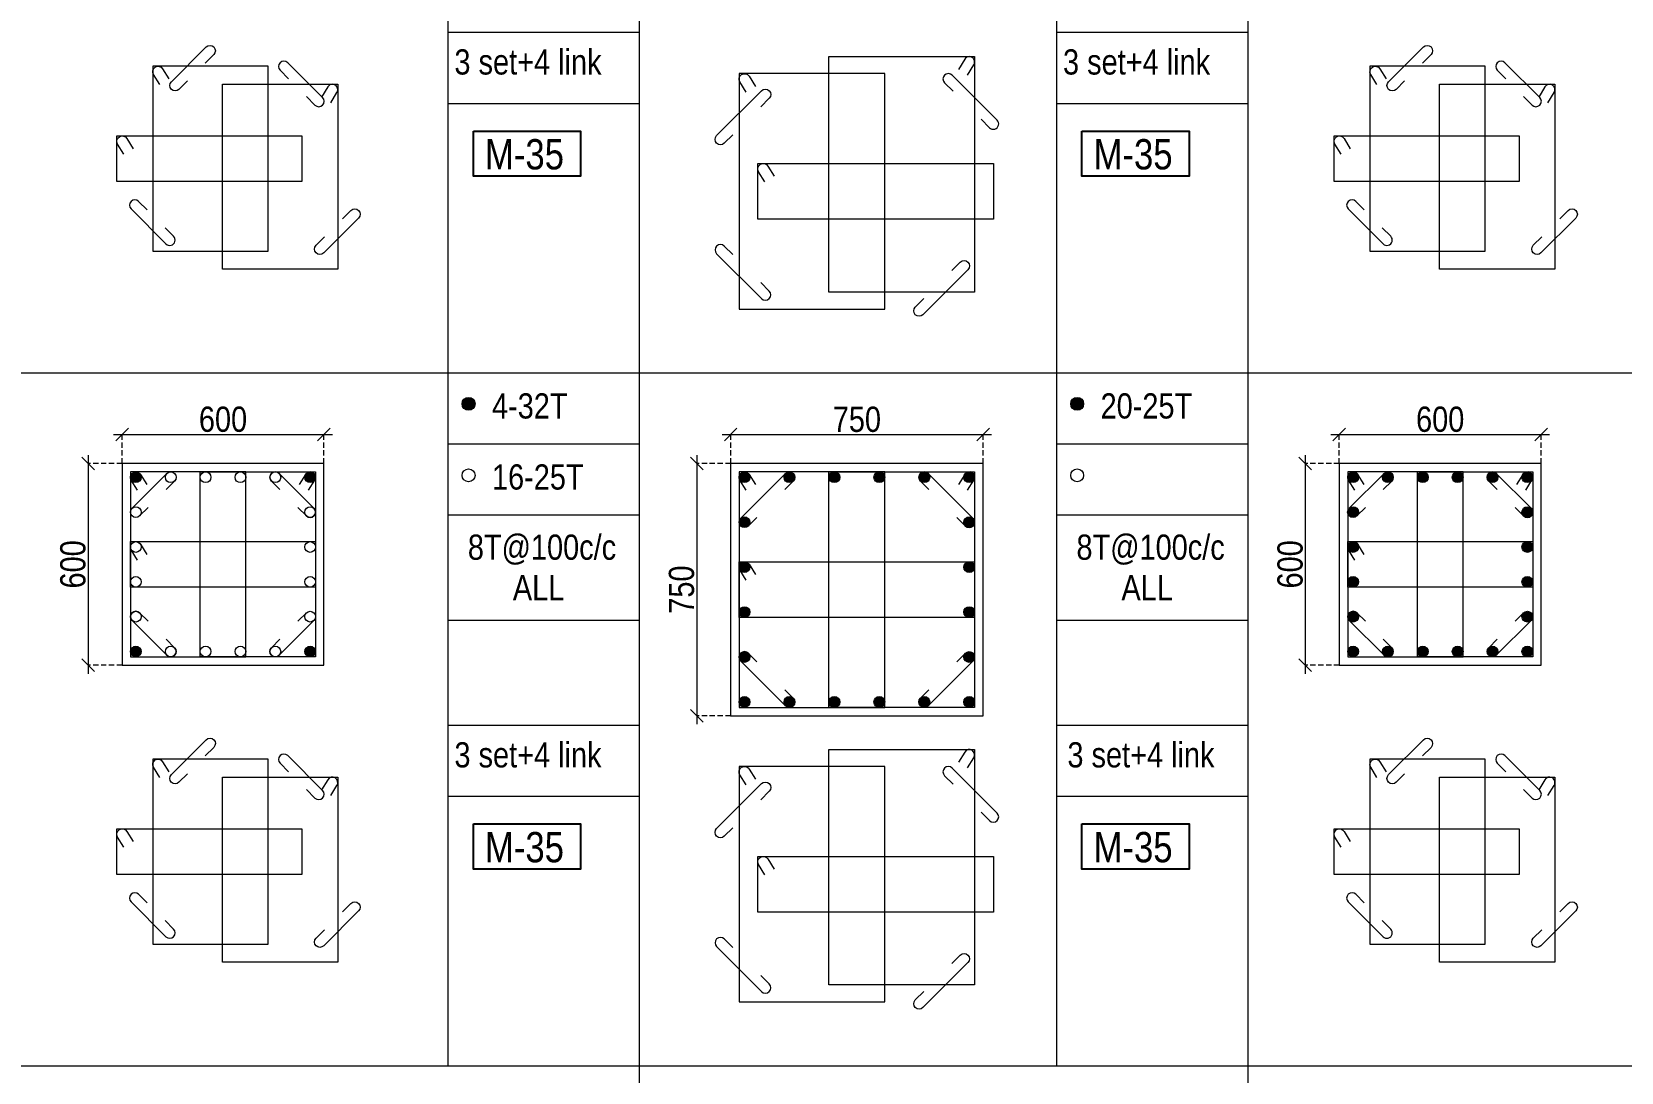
# Model space of a CAD drawing. Header units: millimetres. Extents: x 1112055 to 3390982, y -148532 to 766891.
# Drawn here: x 2106011 to 2124902, y 332674 to 345047 of the extents above; entities that cross this region are included whole.
import ezdxf
from ezdxf.enums import TextEntityAlignment as Align

# ---------------------------------------------------------------- set-up
doc = ezdxf.new("R2010")
doc.units = ezdxf.units.MM
doc.header["$PDMODE"] = 35
doc.header["$PDSIZE"] = -25
doc.linetypes.add('DASHED2', pattern=[0.375, 0.25, -0.125])
doc.linetypes.add('Hidden', pattern=[9.525, 6.35, -3.175])
for name, color, linetype, lineweight in [('B COL. SIZE DIM', 220, 'Continuous', 25), ('B COLSCH', 204, 'Continuous', 20), ('B COLUMN', 1, 'Hidden', 9), ('B STEEL', 34, 'Continuous', 15)]:
    doc.layers.add(name, color=color, linetype=linetype, lineweight=lineweight)
doc.layers.add('B TEXT', color=7, linetype='Continuous')
doc.styles.add('dim inside', font='romans.shx', dxfattribs={"width": 0.8, "height": 125})
doc.styles.add('SWINC', font='swissc.ttf')
doc.dimstyles.new('dim inside', dxfattribs={"dimtxt": 125, "dimasz": 100, "dimexe": 0, "dimexo": 0, "dimgap": 10, "dimtad": 0, "dimdec": 0, "dimzin": 0, "dimdsep": 46, "dimtxsty": 'dim inside', "dimblk": 'SMALL', "dimcen": 0.09, "dimadec": 0, "dimazin": 0, "dimtfac": 1, "dimtdec": 0, "dimtofl": 0, "dimtmove": 0, "dimatfit": 3, "dimfxl": 1, "dimtolj": 1, "dimtzin": 0, "dimarcsym": 2})

# ---------------------------------------------------------------- blocks, each defined once
blk = doc.blocks.new('_Oblique')
at = {"color": 0, "linetype": 'ByBlock', "lineweight": -2}
blk.add_line((-0.5, -0.5), (0.5, 0.5), dxfattribs=at)
blk = doc.blocks.new('*D1048')
at = {"layer": 'B COL. SIZE DIM', "color": 250, "lineweight": 9, "ltscale": 250, "transparency": 16777216}
blk.add_line((2106984, 340258), (2109584, 340258), dxfattribs=at)
at = {"layer": 'B COL. SIZE DIM', "color": 250, "linetype": 'DASHED2', "lineweight": 9, "ltscale": 250, "transparency": 16777216}
for p, q in [((2107084, 339913), (2107084, 340258)), ((2109484, 339913), (2109484, 340258))]:
    blk.add_line(p, q, dxfattribs=at)
at = {"layer": 'Defpoints', "color": 0, "ltscale": 250, "transparency": 16777216}
for p in [(2109484, 340258), (2107084, 339913), (2109484, 339913)]:
    blk.add_point(p, dxfattribs=at)
at = {"layer": 'B COL. SIZE DIM', "color": 250, "lineweight": 9, "ltscale": 250, "transparency": 16777216, "xscale": 150, "yscale": 150, "zscale": 150, "rotation": 180}
blk.add_blockref('_Oblique', (2107084, 340258), dxfattribs=at)
at = {"layer": 'B COL. SIZE DIM', "color": 250, "lineweight": 9, "ltscale": 250, "transparency": 16777216, "xscale": 150, "yscale": 150, "zscale": 150}
blk.add_blockref('_Oblique', (2109484, 340258), dxfattribs=at)
at = {"layer": 'B COL. SIZE DIM', "color": 6, "ltscale": 250, "transparency": 16777216, "insert": (2108284, 340437), "char_height": 300, "attachment_point": 5, "style": 'SWINC'}
blk.add_mtext('\\A1;600', dxfattribs=at)
blk = doc.blocks.new('*D1049')
at = {"layer": 'B COL. SIZE DIM', "color": 250, "lineweight": 9, "ltscale": 250, "transparency": 16777216}
blk.add_line((2106680, 340013), (2106680, 337413), dxfattribs=at)
at = {"layer": 'B COL. SIZE DIM', "color": 250, "linetype": 'DASHED2', "lineweight": 9, "ltscale": 250, "transparency": 16777216}
for p, q in [((2107084, 339913), (2106680, 339913)), ((2107084, 337513), (2106680, 337513))]:
    blk.add_line(p, q, dxfattribs=at)
at = {"layer": 'Defpoints', "color": 0, "ltscale": 250, "transparency": 16777216}
for p in [(2107084, 339913), (2106680, 337513), (2107084, 337513)]:
    blk.add_point(p, dxfattribs=at)
at = {"layer": 'B COL. SIZE DIM', "color": 250, "lineweight": 9, "ltscale": 250, "transparency": 16777216, "xscale": 150, "yscale": 150, "zscale": 150}
for p, rotation in [((2106680, 339913), 90), ((2106680, 337513), 270)]:
    blk.add_blockref('_Oblique', p, dxfattribs=dict(at, rotation=rotation))
at = {"layer": 'B COL. SIZE DIM', "color": 6, "ltscale": 250, "transparency": 16777216, "insert": (2106501, 338713), "char_height": 300, "attachment_point": 5, "rotation": 90, "style": 'SWINC'}
blk.add_mtext('\\A1;600', dxfattribs=at)
blk = doc.blocks.new('*D1058')
at = {"layer": 'B COL. SIZE DIM', "color": 250, "lineweight": 9, "ltscale": 250, "transparency": 16777216}
blk.add_line((2114218, 340258), (2117418, 340258), dxfattribs=at)
at = {"layer": 'B COL. SIZE DIM', "color": 250, "linetype": 'DASHED2', "lineweight": 9, "ltscale": 250, "transparency": 16777216}
for p, q in [((2114318, 339913), (2114318, 340258)), ((2117318, 339913), (2117318, 340258))]:
    blk.add_line(p, q, dxfattribs=at)
at = {"layer": 'Defpoints', "color": 0, "ltscale": 250, "transparency": 16777216}
for p in [(2117318, 340258), (2114318, 339913), (2117318, 339913)]:
    blk.add_point(p, dxfattribs=at)
at = {"layer": 'B COL. SIZE DIM', "color": 250, "lineweight": 9, "ltscale": 250, "transparency": 16777216, "xscale": 150, "yscale": 150, "zscale": 150, "rotation": 180}
blk.add_blockref('_Oblique', (2114318, 340258), dxfattribs=at)
at = {"layer": 'B COL. SIZE DIM', "color": 250, "lineweight": 9, "ltscale": 250, "transparency": 16777216, "xscale": 150, "yscale": 150, "zscale": 150}
blk.add_blockref('_Oblique', (2117318, 340258), dxfattribs=at)
at = {"layer": 'B COL. SIZE DIM', "color": 6, "ltscale": 250, "transparency": 16777216, "insert": (2115818, 340436), "char_height": 300, "attachment_point": 5, "style": 'SWINC'}
blk.add_mtext('\\A1;750', dxfattribs=at)
blk = doc.blocks.new('*D1059')
at = {"layer": 'B COL. SIZE DIM', "color": 250, "lineweight": 9, "ltscale": 250, "transparency": 16777216}
blk.add_line((2113914, 340013), (2113914, 336813), dxfattribs=at)
at = {"layer": 'B COL. SIZE DIM', "color": 250, "linetype": 'DASHED2', "lineweight": 9, "ltscale": 250, "transparency": 16777216}
for p, q in [((2114318, 339913), (2113914, 339913)), ((2114318, 336913), (2113914, 336913))]:
    blk.add_line(p, q, dxfattribs=at)
at = {"layer": 'Defpoints', "color": 0, "ltscale": 250, "transparency": 16777216}
for p in [(2114318, 339913), (2113914, 336913), (2114318, 336913)]:
    blk.add_point(p, dxfattribs=at)
at = {"layer": 'B COL. SIZE DIM', "color": 250, "lineweight": 9, "ltscale": 250, "transparency": 16777216, "xscale": 150, "yscale": 150, "zscale": 150}
for p, rotation in [((2113914, 339913), 90), ((2113914, 336913), 270)]:
    blk.add_blockref('_Oblique', p, dxfattribs=dict(at, rotation=rotation))
at = {"layer": 'B COL. SIZE DIM', "color": 6, "ltscale": 250, "transparency": 16777216, "insert": (2113735, 338413), "char_height": 300, "attachment_point": 5, "rotation": 90, "style": 'SWINC'}
blk.add_mtext('\\A1;750', dxfattribs=at)
blk = doc.blocks.new('*D1068')
at = {"layer": 'B COL. SIZE DIM', "color": 250, "lineweight": 9, "ltscale": 250, "transparency": 16777216}
blk.add_line((2121451, 340258), (2124051, 340258), dxfattribs=at)
at = {"layer": 'B COL. SIZE DIM', "color": 250, "linetype": 'DASHED2', "lineweight": 9, "ltscale": 250, "transparency": 16777216}
for p, q in [((2121551, 339913), (2121551, 340258)), ((2123951, 339913), (2123951, 340258))]:
    blk.add_line(p, q, dxfattribs=at)
at = {"layer": 'Defpoints', "color": 0, "ltscale": 250, "transparency": 16777216}
for p in [(2123951, 340258), (2121551, 339913), (2123951, 339913)]:
    blk.add_point(p, dxfattribs=at)
at = {"layer": 'B COL. SIZE DIM', "color": 250, "lineweight": 9, "ltscale": 250, "transparency": 16777216, "xscale": 150, "yscale": 150, "zscale": 150, "rotation": 180}
blk.add_blockref('_Oblique', (2121551, 340258), dxfattribs=at)
at = {"layer": 'B COL. SIZE DIM', "color": 250, "lineweight": 9, "ltscale": 250, "transparency": 16777216, "xscale": 150, "yscale": 150, "zscale": 150}
blk.add_blockref('_Oblique', (2123951, 340258), dxfattribs=at)
at = {"layer": 'B COL. SIZE DIM', "color": 6, "ltscale": 250, "transparency": 16777216, "insert": (2122751, 340437), "char_height": 300, "attachment_point": 5, "style": 'SWINC'}
blk.add_mtext('\\A1;600', dxfattribs=at)
blk = doc.blocks.new('*D1069')
at = {"layer": 'B COL. SIZE DIM', "color": 250, "lineweight": 9, "ltscale": 250, "transparency": 16777216}
blk.add_line((2121147, 340013), (2121147, 337413), dxfattribs=at)
at = {"layer": 'B COL. SIZE DIM', "color": 250, "linetype": 'DASHED2', "lineweight": 9, "ltscale": 250, "transparency": 16777216}
for p, q in [((2121551, 339913), (2121147, 339913)), ((2121551, 337513), (2121147, 337513))]:
    blk.add_line(p, q, dxfattribs=at)
at = {"layer": 'Defpoints', "color": 0, "ltscale": 250, "transparency": 16777216}
for p in [(2121551, 339913), (2121147, 337513), (2121551, 337513)]:
    blk.add_point(p, dxfattribs=at)
at = {"layer": 'B COL. SIZE DIM', "color": 250, "lineweight": 9, "ltscale": 250, "transparency": 16777216, "xscale": 150, "yscale": 150, "zscale": 150}
for p, rotation in [((2121147, 339913), 90), ((2121147, 337513), 270)]:
    blk.add_blockref('_Oblique', p, dxfattribs=dict(at, rotation=rotation))
at = {"layer": 'B COL. SIZE DIM', "color": 6, "ltscale": 250, "transparency": 16777216, "insert": (2120968, 338713), "char_height": 300, "attachment_point": 5, "rotation": 90, "style": 'SWINC'}
blk.add_mtext('\\A1;600', dxfattribs=at)

msp = doc.modelspace()

# ---------------------------------------------------------------- hatches: boundary and pattern name
at = {"layer": 'B STEEL', "lineweight": 9, "ltscale": 0.5}
h = msp.add_hatch(color=34, dxfattribs=at)
edge = h.paths.add_edge_path()
edge.add_arc((2111202.5, 340621.9), 76.8, 0, 360)
h = msp.add_hatch(color=34, dxfattribs=at)
edge = h.paths.add_edge_path()
edge.add_arc((2118436, 340621.9), 76.8, 0, 360)
h = msp.add_hatch(color=34, dxfattribs=at)
edge = h.paths.add_edge_path()
edge.add_arc((2107248.1, 339748.7), 64, 0, 360)
h = msp.add_hatch(color=34, dxfattribs=at)
edge = h.paths.add_edge_path()
edge.add_arc((2109320.1, 339748.7), 64, 180, 540, ccw=False)
h = msp.add_hatch(color=34, dxfattribs=at)
edge = h.paths.add_edge_path()
edge.add_arc((2114481.7, 339748.7), 64, 0, 360)
at = {"layer": 'B STEEL'}
h = msp.add_hatch(color=34, dxfattribs=at)
edge = h.paths.add_edge_path()
edge.add_arc((2115016.1, 339748.7), 64, 0, 360)
h = msp.add_hatch(color=34, dxfattribs=at)
edge = h.paths.add_edge_path()
edge.add_arc((2115550.4, 339748.7), 64, 0, 360)
h = msp.add_hatch(color=34, dxfattribs=at)
edge = h.paths.add_edge_path()
edge.add_arc((2116084.8, 339748.7), 64, 0, 360)
h = msp.add_hatch(color=34, dxfattribs=at)
edge = h.paths.add_edge_path()
edge.add_arc((2116619.2, 339748.7), 64, 0, 360)
at = {"layer": 'B STEEL', "lineweight": 9, "ltscale": 0.5}
h = msp.add_hatch(color=34, dxfattribs=at)
edge = h.paths.add_edge_path()
edge.add_arc((2117153.6, 339748.7), 64, 180, 540, ccw=False)
h = msp.add_hatch(color=34, dxfattribs=at)
edge = h.paths.add_edge_path()
edge.add_arc((2121715.2, 339748.7), 64, 0, 360)
h = msp.add_hatch(color=34, dxfattribs=at)
edge = h.paths.add_edge_path()
edge.add_arc((2122129.6, 339748.7), 64, 180, 540, ccw=False)
at = {"layer": 'B STEEL'}
h = msp.add_hatch(color=34, dxfattribs=at)
edge = h.paths.add_edge_path()
edge.add_arc((2122544, 339748.7), 64, 0, 360)
h = msp.add_hatch(color=34, dxfattribs=at)
edge = h.paths.add_edge_path()
edge.add_arc((2122958.4, 339748.7), 64, 0, 360)
at = {"layer": 'B STEEL', "lineweight": 9, "ltscale": 0.5}
h = msp.add_hatch(color=34, dxfattribs=at)
edge = h.paths.add_edge_path()
edge.add_arc((2123372.8, 339748.7), 64, 180, 540, ccw=False)
h = msp.add_hatch(color=34, dxfattribs=at)
edge = h.paths.add_edge_path()
edge.add_arc((2123787.2, 339748.7), 64, 180, 540, ccw=False)
h = msp.add_hatch(color=34, dxfattribs=at)
edge = h.paths.add_edge_path()
edge.add_arc((2121715.2, 339334.3), 64, 0, 360)
h = msp.add_hatch(color=34, dxfattribs=at)
edge = h.paths.add_edge_path()
edge.add_arc((2123787.2, 339334.3), 64, 180, 540, ccw=False)
at = {"layer": 'B STEEL'}
h = msp.add_hatch(color=34, dxfattribs=at)
edge = h.paths.add_edge_path()
edge.add_arc((2114481.7, 339214.3), 64, 0, 360)
h = msp.add_hatch(color=34, dxfattribs=at)
edge = h.paths.add_edge_path()
edge.add_arc((2117153.6, 339214.3), 64, 0, 360)
h = msp.add_hatch(color=34, dxfattribs=at)
edge = h.paths.add_edge_path()
edge.add_arc((2121715.2, 338919.9), 64, 0, 360)
h = msp.add_hatch(color=34, dxfattribs=at)
edge = h.paths.add_edge_path()
edge.add_arc((2123787.2, 338919.9), 64, 0, 360)
h = msp.add_hatch(color=34, dxfattribs=at)
edge = h.paths.add_edge_path()
edge.add_arc((2114481.7, 338679.9), 64, 0, 360)
h = msp.add_hatch(color=34, dxfattribs=at)
edge = h.paths.add_edge_path()
edge.add_arc((2117153.6, 338679.9), 64, 0, 360)
h = msp.add_hatch(color=34, dxfattribs=at)
edge = h.paths.add_edge_path()
edge.add_arc((2121715.2, 338505.5), 64, 0, 360)
h = msp.add_hatch(color=34, dxfattribs=at)
edge = h.paths.add_edge_path()
edge.add_arc((2123787.2, 338505.5), 64, 0, 360)
h = msp.add_hatch(color=34, dxfattribs=at)
edge = h.paths.add_edge_path()
edge.add_arc((2114481.7, 338145.5), 64, 0, 360)
h = msp.add_hatch(color=34, dxfattribs=at)
edge = h.paths.add_edge_path()
edge.add_arc((2117153.6, 338145.5), 64, 0, 360)
at = {"layer": 'B STEEL', "lineweight": 9, "ltscale": 0.5}
h = msp.add_hatch(color=34, dxfattribs=at)
edge = h.paths.add_edge_path()
edge.add_arc((2121715.2, 338091.2), 64, 0, 360)
h = msp.add_hatch(color=34, dxfattribs=at)
edge = h.paths.add_edge_path()
edge.add_arc((2123787.2, 338091.2), 64, 180, 540, ccw=False)
h = msp.add_hatch(color=34, dxfattribs=at)
edge = h.paths.add_edge_path()
edge.add_arc((2107248.1, 337676.8), 64, 0, 360, ccw=False)
h = msp.add_hatch(color=34, dxfattribs=at)
edge = h.paths.add_edge_path()
edge.add_arc((2109320.1, 337676.8), 64, -180, 180)
at = {"layer": 'B STEEL'}
h = msp.add_hatch(color=34, dxfattribs=at)
edge = h.paths.add_edge_path()
edge.add_arc((2114481.7, 337611.2), 64, 0, 360)
h = msp.add_hatch(color=34, dxfattribs=at)
edge = h.paths.add_edge_path()
edge.add_arc((2117153.6, 337611.2), 64, 0, 360)
at = {"layer": 'B STEEL', "lineweight": 9, "ltscale": 0.5}
h = msp.add_hatch(color=34, dxfattribs=at)
edge = h.paths.add_edge_path()
edge.add_arc((2121715.2, 337676.8), 64, 0, 360, ccw=False)
h = msp.add_hatch(color=34, dxfattribs=at)
edge = h.paths.add_edge_path()
edge.add_arc((2122129.6, 337676.8), 64, -180, 180)
at = {"layer": 'B STEEL'}
h = msp.add_hatch(color=34, dxfattribs=at)
edge = h.paths.add_edge_path()
edge.add_arc((2122544, 337676.8), 64, 0, 360)
h = msp.add_hatch(color=34, dxfattribs=at)
edge = h.paths.add_edge_path()
edge.add_arc((2122958.4, 337676.8), 64, 0, 360)
at = {"layer": 'B STEEL', "lineweight": 9, "ltscale": 0.5}
h = msp.add_hatch(color=34, dxfattribs=at)
edge = h.paths.add_edge_path()
edge.add_arc((2123372.8, 337676.8), 64, -180, 180)
h = msp.add_hatch(color=34, dxfattribs=at)
edge = h.paths.add_edge_path()
edge.add_arc((2123787.2, 337676.8), 64, -180, 180)
h = msp.add_hatch(color=34, dxfattribs=at)
edge = h.paths.add_edge_path()
edge.add_arc((2114481.7, 337076.8), 64, 0, 360, ccw=False)
at = {"layer": 'B STEEL'}
h = msp.add_hatch(color=34, dxfattribs=at)
edge = h.paths.add_edge_path()
edge.add_arc((2115016.1, 337076.8), 64, 0, 360)
h = msp.add_hatch(color=34, dxfattribs=at)
edge = h.paths.add_edge_path()
edge.add_arc((2115550.4, 337076.8), 64, 0, 360)
h = msp.add_hatch(color=34, dxfattribs=at)
edge = h.paths.add_edge_path()
edge.add_arc((2116084.8, 337076.8), 64, 0, 360)
h = msp.add_hatch(color=34, dxfattribs=at)
edge = h.paths.add_edge_path()
edge.add_arc((2116619.2, 337076.8), 64, 0, 360)
at = {"layer": 'B STEEL', "lineweight": 9, "ltscale": 0.5}
h = msp.add_hatch(color=34, dxfattribs=at)
edge = h.paths.add_edge_path()
edge.add_arc((2117153.6, 337076.8), 64, -180, 180)

# ---------------------------------------------------------------- linework, layer by layer
at = {"layer": 'B COLSCH', "color": 250, "lineweight": 0}
for p, q in [((2110956.2, 382189.4), (2110956.2, 332750.4)), ((2113230.6, 382189.4), (2113230.6, 323875.2)), ((2118189.7, 382189.4), (2118189.7, 332750.4)), ((2120464.1, 382189.4), (2120464.1, 323875.2)), ((2110956.2, 345040.5), (2113230.6, 345040.5)), ((2118189.7, 345040.5), (2120464.1, 345040.5)), ((2110956.2, 344195.5), (2113230.6, 344195.5)), ((2118189.7, 344195.5), (2120464.1, 344195.5)), ((2087620, 340990.2), (2216655.7, 340990.2)), ((2110956.2, 340145.2), (2113230.6, 340145.2)), ((2118189.7, 340145.2), (2120464.1, 340145.2)), ((2110956.2, 339300.2), (2113230.6, 339300.2)), ((2118189.7, 339300.2), (2120464.1, 339300.2)), ((2110956.2, 338050.5), (2113230.6, 338050.5)), ((2118189.7, 338050.5), (2120464.1, 338050.5)), ((2110956.2, 336800.7), (2113230.6, 336800.7)), ((2118189.7, 336800.7), (2120464.1, 336800.7)), ((2110956.2, 335955.7), (2113230.6, 335955.7)), ((2118189.7, 335955.7), (2120464.1, 335955.7)), ((2087620, 332750.4), (2216655.7, 332750.4))]:
    msp.add_line(p, q, dxfattribs=at)
at = {"layer": 'B COLUMN', "color": 1, "linetype": 'ByBlock', "lineweight": 20}
for points in [[(2107084.1, 337512.7), (2109484.1, 337512.7), (2109484.1, 339912.7), (2107084.1, 339912.7)], [(2114317.6, 336912.7), (2117317.6, 336912.7), (2117317.6, 339912.7), (2114317.6, 339912.7)], [(2121551.2, 337512.7), (2123951.2, 337512.7), (2123951.2, 339912.7), (2121551.2, 339912.7)]]:
    msp.add_lwpolyline(points, close=True, dxfattribs=at)
at = {"layer": 'B STEEL', "color": 34, "lineweight": 9, "ltscale": 0.5}
for points in [[(2107861.2, 344462.4), (2107760.3, 344361.6, -1), (2107669.8, 344452.1), (2108084.2, 344866.5, -1), (2108174.7, 344776), (2108073.8, 344675.1)], [(2122328.3, 344462.4), (2122227.4, 344361.6, -1), (2122136.9, 344452.1), (2122551.3, 344866.5, -1), (2122641.8, 344776), (2122540.9, 344675.1)], [(2107532.4, 344417.9), (2107457.6, 344539.4, -1), (2107566.6, 344606.5), (2107641.4, 344485.1)], [(2109275.8, 344274.9), (2109376.7, 344174.1, 1), (2109467.2, 344264.6), (2109052.8, 344679, 1), (2108962.3, 344588.4), (2109063.2, 344487.6)], [(2117133.4, 344532.3), (2117208.1, 344653.8, 1), (2117099.1, 344720.9), (2117024.3, 344599.4)], [(2121999.5, 344417.9), (2121924.7, 344539.4, -1), (2122033.7, 344606.5), (2122108.5, 344485.1)], [(2123742.9, 344274.9), (2123843.8, 344174.1, 1), (2123934.3, 344264.6), (2123519.9, 344679, 1), (2123429.4, 344588.4), (2123530.2, 344487.6)], [(2109563.8, 344203.4), (2109638.6, 344324.8, 1), (2109529.6, 344392), (2109454.8, 344270.5)], [(2114501.9, 344330), (2114427.1, 344451.4, -1), (2114536.2, 344518.5), (2114611, 344397.1)], [(2117293.4, 344006.2), (2117394.3, 343905.3, 1), (2117484.8, 343995.9), (2116950.4, 344530.3, 1), (2116859.9, 344439.7), (2116960.8, 344338.9)], [(2124030.9, 344203.4), (2124105.7, 344324.8, 1), (2123996.6, 344392), (2123921.9, 344270.5)], [(2114341.9, 343821.6), (2114241, 343720.8, -1), (2114150.4, 343811.3), (2114684.8, 344345.7, -1), (2114775.4, 344255.2), (2114674.5, 344154.3)], [(2107106.4, 343589.2), (2107031.7, 343710.6, -1), (2107140.7, 343777.8), (2107215.5, 343656.3)], [(2121573.5, 343589.2), (2121498.8, 343710.6, -1), (2121607.8, 343777.8), (2121682.6, 343656.3)], [(2114725.1, 343261.2), (2114650.3, 343382.7, -1), (2114759.3, 343449.8), (2114834.1, 343328.3)], [(2107382.1, 342928.8), (2107281.2, 343029.6, 1), (2107190.7, 342939.1), (2107605.1, 342524.7, 1), (2107695.6, 342615.3), (2107594.7, 342716.1)], [(2109704.4, 342820.9), (2109805.2, 342921.7, -1), (2109895.8, 342831.2), (2109481.4, 342416.8, -1), (2109390.8, 342507.3), (2109491.7, 342608.2)], [(2121849.2, 342928.8), (2121748.3, 343029.6, 1), (2121657.8, 342939.1), (2122072.1, 342524.7, 1), (2122162.7, 342615.3), (2122061.8, 342716.1)], [(2124171.4, 342820.9), (2124272.3, 342921.7, -1), (2124362.8, 342831.2), (2123948.5, 342416.8, -1), (2123857.9, 342507.3), (2123958.8, 342608.2)], [(2114341.9, 342397.3), (2114241, 342498.2, 1), (2114150.4, 342407.7), (2114684.8, 341873.3, 1), (2114775.4, 341963.8), (2114674.5, 342064.7)], [(2116946, 342206.2), (2117046.9, 342307.1, -1), (2117137.4, 342216.6), (2116603, 341682.2, -1), (2116512.5, 341772.7), (2116613.3, 341873.6)], [(2107268.4, 339593.7), (2107193.6, 339715.2, -1), (2107302.6, 339782.3), (2107377.4, 339660.8)], [(2107394.3, 339389.9), (2107293.4, 339289.1, -1), (2107202.9, 339379.6), (2107617.2, 339794, -1), (2107707.8, 339703.5), (2107606.9, 339602.6)], [(2109173.9, 339389.9), (2109274.8, 339289.1, 1), (2109365.4, 339379.6), (2108951, 339794, 1), (2108860.4, 339703.5), (2108961.3, 339602.6)], [(2109299.8, 339593.7), (2109374.6, 339715.2, 1), (2109265.6, 339782.3), (2109190.8, 339660.8)], [(2114501.9, 339593.7), (2114427.1, 339715.2, -1), (2114536.2, 339782.3), (2114611, 339660.8)], [(2114627.8, 339269.9), (2114526.9, 339169.1, -1), (2114436.4, 339259.6), (2114970.8, 339794, -1), (2115061.3, 339703.5), (2114960.5, 339602.6)], [(2117007.5, 339269.9), (2117108.4, 339169.1, 1), (2117198.9, 339259.6), (2116664.5, 339794, 1), (2116574, 339703.5), (2116674.8, 339602.6)], [(2117133.4, 339593.7), (2117208.1, 339715.2, 1), (2117099.1, 339782.3), (2117024.3, 339660.8)], [(2121735.5, 339593.7), (2121660.7, 339715.2, -1), (2121769.7, 339782.3), (2121844.5, 339660.8)], [(2121861.3, 339389.9), (2121760.5, 339289.1, -1), (2121669.9, 339379.6), (2122084.3, 339794, -1), (2122174.9, 339703.5), (2122074, 339602.6)], [(2123641, 339389.9), (2123741.9, 339289.1, 1), (2123832.4, 339379.6), (2123418, 339794, 1), (2123327.5, 339703.5), (2123428.4, 339602.6)], [(2123766.9, 339593.7), (2123841.7, 339715.2, 1), (2123732.7, 339782.3), (2123657.9, 339660.8)], [(2107268.4, 338764.9), (2107193.6, 338886.4, -1), (2107302.6, 338953.5), (2107377.4, 338832)], [(2121735.5, 338764.9), (2121660.7, 338886.4, -1), (2121769.7, 338953.5), (2121844.5, 338832)], [(2114501.9, 338524.9), (2114427.1, 338646.4, -1), (2114536.2, 338713.5), (2114611, 338592)], [(2107394.3, 338035.6), (2107293.4, 338136.4, 1), (2107202.9, 338045.9), (2107617.2, 337631.5, 1), (2107707.8, 337722), (2107606.9, 337822.9)], [(2109173.9, 338035.6), (2109274.8, 338136.4, -1), (2109365.4, 338045.9), (2108951, 337631.5, -1), (2108860.4, 337722), (2108961.3, 337822.9)], [(2121861.3, 338035.6), (2121760.5, 338136.4, 1), (2121669.9, 338045.9), (2122084.3, 337631.5, 1), (2122174.9, 337722), (2122074, 337822.9)], [(2123641, 338035.6), (2123741.9, 338136.4, -1), (2123832.4, 338045.9), (2123418, 337631.5, -1), (2123327.5, 337722), (2123428.4, 337822.9)], [(2114627.8, 337555.6), (2114526.9, 337656.4, 1), (2114436.4, 337565.9), (2114970.8, 337031.5, 1), (2115061.3, 337122), (2114960.5, 337222.9)], [(2117007.5, 337555.6), (2117108.4, 337656.4, -1), (2117198.9, 337565.9), (2116664.5, 337031.5, -1), (2116574, 337122), (2116674.8, 337222.9)], [(2107861.2, 336222.6), (2107760.3, 336121.7, -1), (2107669.8, 336212.3), (2108084.2, 336626.7, -1), (2108174.7, 336536.1), (2108073.8, 336435.2)], [(2122328.3, 336222.6), (2122227.4, 336121.7, -1), (2122136.9, 336212.3), (2122551.3, 336626.7, -1), (2122641.8, 336536.1), (2122540.9, 336435.2)], [(2109275.8, 336035.1), (2109376.7, 335934.2, 1), (2109467.2, 336024.7), (2109052.8, 336439.1, 1), (2108962.3, 336348.6), (2109063.2, 336247.7)], [(2117133.4, 336292.5), (2117208.1, 336414, 1), (2117099.1, 336481.1), (2117024.3, 336359.6)], [(2123742.9, 336035.1), (2123843.8, 335934.2, 1), (2123934.3, 336024.7), (2123519.9, 336439.1, 1), (2123429.4, 336348.6), (2123530.2, 336247.7)], [(2107532.4, 336178.1), (2107457.6, 336299.6, -1), (2107566.6, 336366.7), (2107641.4, 336245.2)], [(2114501.9, 336090.1), (2114427.1, 336211.6, -1), (2114536.2, 336278.7), (2114611, 336157.2)], [(2117293.4, 335766.4), (2117394.3, 335665.5, 1), (2117484.8, 335756), (2116950.4, 336290.4, 1), (2116859.9, 336199.9), (2116960.8, 336099)], [(2121999.5, 336178.1), (2121924.7, 336299.6, -1), (2122033.7, 336366.7), (2122108.5, 336245.2)], [(2109563.8, 335963.5), (2109638.6, 336085, 1), (2109529.6, 336152.1), (2109454.8, 336030.6)], [(2114341.9, 335581.8), (2114241, 335480.9, -1), (2114150.4, 335571.5), (2114684.8, 336105.8, -1), (2114775.4, 336015.3), (2114674.5, 335914.4)], [(2124030.9, 335963.5), (2124105.7, 336085, 1), (2123996.6, 336152.1), (2123921.9, 336030.6)], [(2107106.4, 335349.3), (2107031.7, 335470.8, -1), (2107140.7, 335537.9), (2107215.5, 335416.4)], [(2121573.5, 335349.3), (2121498.8, 335470.8, -1), (2121607.8, 335537.9), (2121682.6, 335416.4)], [(2114725.1, 335021.3), (2114650.3, 335142.8, -1), (2114759.3, 335209.9), (2114834.1, 335088.4)], [(2107382.1, 334688.9), (2107281.2, 334789.8, 1), (2107190.7, 334699.3), (2107605.1, 334284.9, 1), (2107695.6, 334375.4), (2107594.7, 334476.3)], [(2121849.2, 334688.9), (2121748.3, 334789.8, 1), (2121657.8, 334699.3), (2122072.1, 334284.9, 1), (2122162.7, 334375.4), (2122061.8, 334476.3)], [(2109704.4, 334581), (2109805.2, 334681.9, -1), (2109895.8, 334591.4), (2109481.4, 334177, -1), (2109390.8, 334267.5), (2109491.7, 334368.4)], [(2124171.4, 334581), (2124272.3, 334681.9, -1), (2124362.8, 334591.4), (2123948.5, 334177, -1), (2123857.9, 334267.5), (2123958.8, 334368.4)], [(2114341.9, 334157.5), (2114241, 334258.3, 1), (2114150.4, 334167.8), (2114684.8, 333633.4, 1), (2114775.4, 333724), (2114674.5, 333824.8)], [(2116946, 333966.4), (2117046.9, 334067.2, -1), (2117137.4, 333976.7), (2116603, 333442.3, -1), (2116512.5, 333532.9), (2116613.3, 333633.7)]]:
    msp.add_lwpolyline(points, format="xyb", dxfattribs=at)
for points in [[(2107448.1, 342437), (2108819.3, 342437), (2108819.3, 344637), (2107448.1, 344637)], [(2117217.6, 341951.4), (2115486.4, 341951.4), (2115486.4, 344751.4), (2117217.6, 344751.4)], [(2121915.2, 342437), (2123286.4, 342437), (2123286.4, 344637), (2121915.2, 344637)], [(2109648.1, 342222.4), (2108276.9, 342222.4), (2108276.9, 344422.4), (2109648.1, 344422.4)], [(2114417.6, 341749), (2116148.9, 341749), (2116148.9, 344549), (2114417.6, 344549)], [(2124115.2, 342222.4), (2122744, 342222.4), (2122744, 344422.4), (2124115.2, 344422.4)], [(2107022.2, 343808.2), (2109222.2, 343808.2), (2109222.2, 343265.8), (2107022.2, 343265.8)], [(2121489.3, 343808.2), (2123689.3, 343808.2), (2123689.3, 343265.8), (2121489.3, 343265.8)], [(2114640.8, 343480.2), (2117440.8, 343480.2), (2117440.8, 342817.8), (2114640.8, 342817.8)], [(2107184.1, 337612.7), (2108555.3, 337612.7), (2108555.3, 339812.7), (2107184.1, 339812.7)], [(2109384.1, 337612.7), (2108012.9, 337612.7), (2108012.9, 339812.7), (2109384.1, 339812.7)], [(2114417.6, 337012.7), (2116148.9, 337012.7), (2116148.9, 339812.7), (2114417.6, 339812.7)], [(2117217.6, 337012.7), (2115486.4, 337012.7), (2115486.4, 339812.7), (2117217.6, 339812.7)], [(2121651.2, 337612.7), (2123022.4, 337612.7), (2123022.4, 339812.7), (2121651.2, 339812.7)], [(2123851.2, 337612.7), (2122480, 337612.7), (2122480, 339812.7), (2123851.2, 339812.7)], [(2107184.1, 338984), (2109384.1, 338984), (2109384.1, 338441.5), (2107184.1, 338441.5)], [(2121651.2, 338984), (2123851.2, 338984), (2123851.2, 338441.5), (2121651.2, 338441.5)], [(2114417.6, 338744), (2117217.6, 338744), (2117217.6, 338081.5), (2114417.6, 338081.5)], [(2117217.6, 333711.5), (2115486.4, 333711.5), (2115486.4, 336511.5), (2117217.6, 336511.5)], [(2107448.1, 334197.2), (2108819.3, 334197.2), (2108819.3, 336397.2), (2107448.1, 336397.2)], [(2114417.6, 333509.2), (2116148.9, 333509.2), (2116148.9, 336309.2), (2114417.6, 336309.2)], [(2121915.2, 334197.2), (2123286.4, 334197.2), (2123286.4, 336397.2), (2121915.2, 336397.2)], [(2109648.1, 333982.6), (2108276.9, 333982.6), (2108276.9, 336182.6), (2109648.1, 336182.6)], [(2124115.2, 333982.6), (2122744, 333982.6), (2122744, 336182.6), (2124115.2, 336182.6)], [(2107022.2, 335568.4), (2109222.2, 335568.4), (2109222.2, 335025.9), (2107022.2, 335025.9)], [(2121489.3, 335568.4), (2123689.3, 335568.4), (2123689.3, 335025.9), (2121489.3, 335025.9)], [(2114640.8, 335240.4), (2117440.8, 335240.4), (2117440.8, 334578), (2114640.8, 334578)]]:
    msp.add_lwpolyline(points, close=True, dxfattribs=at)
for centre, radius in [((2111202.5, 340621.9), 76.8), ((2118436, 340621.9), 76.8), ((2107248.1, 339748.7), 64), ((2107662.5, 339748.7), 64), ((2108076.9, 339748.7), 64), ((2108491.3, 339748.7), 64), ((2108905.7, 339748.7), 64), ((2109320.1, 339748.7), 64), ((2111202.5, 339771.6), 76.8), ((2114481.7, 339748.7), 64), ((2115016.1, 339748.7), 64), ((2115550.4, 339748.7), 64), ((2116084.8, 339748.7), 64), ((2116619.2, 339748.7), 64), ((2117153.6, 339748.7), 64), ((2118436, 339771.6), 76.8), ((2121715.2, 339748.7), 64), ((2122129.6, 339748.7), 64), ((2122544, 339748.7), 64), ((2122958.4, 339748.7), 64), ((2123372.8, 339748.7), 64), ((2123787.2, 339748.7), 64), ((2107248.1, 339334.3), 64), ((2109320.1, 339334.3), 64), ((2121715.2, 339334.3), 64), ((2123787.2, 339334.3), 64), ((2114481.7, 339214.3), 64), ((2117153.6, 339214.3), 64), ((2107248.1, 338919.9), 64), ((2109320.1, 338919.9), 64), ((2121715.2, 338919.9), 64), ((2123787.2, 338919.9), 64), ((2114481.7, 338679.9), 64), ((2117153.6, 338679.9), 64), ((2107248.1, 338505.5), 64), ((2109320.1, 338505.5), 64), ((2121715.2, 338505.5), 64), ((2123787.2, 338505.5), 64), ((2107248.1, 338091.2), 64), ((2109320.1, 338091.2), 64), ((2114481.7, 338145.5), 64), ((2117153.6, 338145.5), 64), ((2121715.2, 338091.2), 64), ((2123787.2, 338091.2), 64), ((2107248.1, 337676.8), 64), ((2107662.5, 337676.8), 64), ((2108076.9, 337676.8), 64), ((2108491.3, 337676.8), 64), ((2108905.7, 337676.8), 64), ((2109320.1, 337676.8), 64), ((2114481.7, 337611.2), 64), ((2117153.6, 337611.2), 64), ((2121715.2, 337676.8), 64), ((2122129.6, 337676.8), 64), ((2122544, 337676.8), 64), ((2122958.4, 337676.8), 64), ((2123372.8, 337676.8), 64), ((2123787.2, 337676.8), 64), ((2114481.7, 337076.8), 64), ((2115016.1, 337076.8), 64), ((2115550.4, 337076.8), 64), ((2116084.8, 337076.8), 64), ((2116619.2, 337076.8), 64), ((2117153.6, 337076.8), 64)]:
    msp.add_circle(centre, radius, dxfattribs=at)
at = {"layer": 'B TEXT', "color": 1}
for points in [[(2111259.9, 343866.5), (2112534.4, 343866.5), (2112534.4, 343328.5), (2111259.9, 343328.5)], [(2118493.4, 343866.5), (2119768, 343866.5), (2119768, 343328.5), (2118493.4, 343328.5)], [(2111259.9, 335626.7), (2112534.4, 335626.7), (2112534.4, 335088.7), (2111259.9, 335088.7)], [(2118493.4, 335626.7), (2119768, 335626.7), (2119768, 335088.7), (2118493.4, 335088.7)]]:
    msp.add_lwpolyline(points, close=True, dxfattribs=at)

# ---------------------------------------------------------------- texts
at = {"layer": 'B TEXT', "style": 'SWINC'}
for s, p in [('3 set+4 link', (2111034.4, 344538)), ('3 set+4 link', (2118267.9, 344538)), ('4-32T', (2111481, 340447.3)), ('20-25T', (2118714.5, 340447.3)), ('16-25T', (2111481, 339602.3)), ('8T@100c/c', (2111194.1, 338767.5)), ('8T@100c/c', (2118427.6, 338767.5)), ('ALL', (2111728.8, 338285.7)), ('ALL', (2118962.3, 338285.7)), ('3 set+4 link', (2111034.4, 336298.2)), ('3 set+4 link', (2118320.1, 336298.2))]:
    msp.add_text(s, height=300, dxfattribs=at).set_placement(p)
at = {"layer": 'B TEXT', "color": 1, "style": 'SWINC'}
for p in [(2111397.2, 343302), (2118630.8, 343302), (2111397.2, 335062.1), (2118630.8, 335062.1)]:
    msp.add_text('M-35', height=360, dxfattribs=at).set_placement(p, align=Align.BOTTOM_LEFT)

# ---------------------------------------------------------------- dimensions: what is measured, and where the dimension line sits
at = {"layer": 'B COL. SIZE DIM', "color": 250, "ltscale": 250}
for base, p1, p2, picture, middle in [((2109484.1, 340257.7), (2107084.1, 339912.7), (2109484.1, 339912.7), '*D1048', (2108284.1, 340436.7)), ((2117317.6, 340257.7), (2114317.6, 339912.7), (2117317.6, 339912.7), '*D1058', (2115817.6, 340436.5)), ((2123951.2, 340257.7), (2121551.2, 339912.7), (2123951.2, 339912.7), '*D1068', (2122751.2, 340436.7))]:
    dim = msp.add_linear_dim(base=base, p1=p1, p2=p2, dimstyle='dim inside', override={"dimtxt": 300, "dimasz": 150, "dimgap": 25, "dimtad": 3, "dimlfac": 0.25, "dimtxsty": 'SWINC', "dimblk1": 'Oblique', "dimblk2": 'Oblique', "dimsah": 1, "dimdle": 100, "dimclrd": 250, "dimclre": 250, "dimclrt": 6, "dimfxl": 1000, "dimlwd": 9, "dimlwe": 9}, dxfattribs=at)
    dim.commit()
    dim.dimension.update_dxf_attribs({"geometry": picture, "text_midpoint": middle})
for base, p1, p2, picture, middle in [((2106680.2, 337512.7), (2107084.1, 339912.7), (2107084.1, 337512.7), '*D1049', (2106501.2, 338712.7)), ((2113913.8, 336912.7), (2114317.6, 339912.7), (2114317.6, 336912.7), '*D1059', (2113735, 338412.7)), ((2121147.3, 337512.7), (2121551.2, 339912.7), (2121551.2, 337512.7), '*D1069', (2120968.3, 338712.7))]:
    dim = msp.add_linear_dim(base=base, p1=p1, p2=p2, angle=90, dimstyle='dim inside', override={"dimtxt": 300, "dimasz": 150, "dimgap": 25, "dimtad": 3, "dimlfac": 0.25, "dimtxsty": 'SWINC', "dimblk1": 'Oblique', "dimblk2": 'Oblique', "dimsah": 1, "dimdle": 100, "dimclrd": 250, "dimclre": 250, "dimclrt": 6, "dimfxl": 1000, "dimlwd": 9, "dimlwe": 9}, dxfattribs=at)
    dim.commit()
    dim.dimension.update_dxf_attribs({"geometry": picture, "text_midpoint": middle})

doc.saveas('drawing.dxf')
